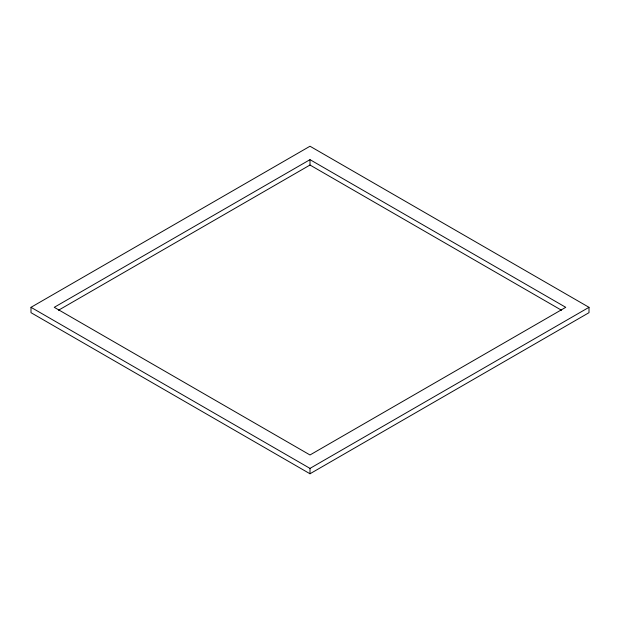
<?xml version="1.0" encoding="UTF-8"?>
<svg xmlns="http://www.w3.org/2000/svg" width="620" height="620" viewBox="0 0 620 620"><rect width="100%" height="100%" fill="white"/><g stroke="black" fill="none" stroke-linecap="round" stroke-linejoin="round"><path stroke-width="0.93" d="M31 307.319L310 146.235L589 307.319L589 312.681L310 473.765L31 312.681L31 307.319L310 468.394L589 307.319M310 159.658L54.25 307.319L310 454.971L565.75 307.319L310 159.658L310 165.029L561.557 310.263M58.443 310.263L310 165.029M310 468.394L310 473.765"/></g></svg>
